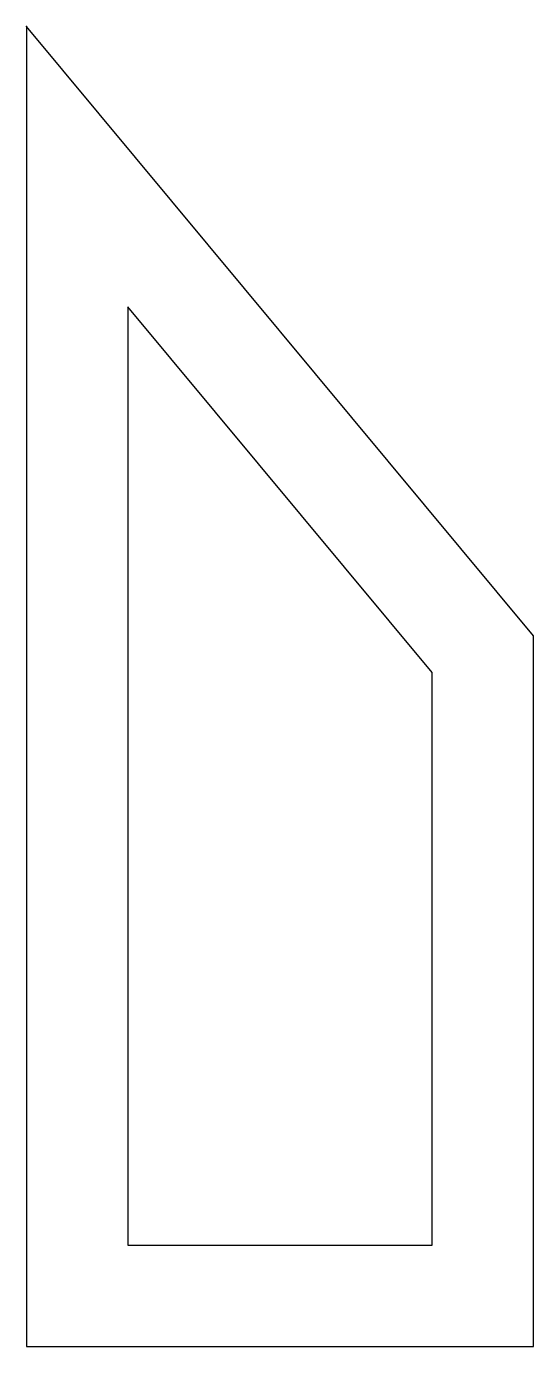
# Model space of a CAD drawing. Header units: millimetres. Extents: x 0 to 5, y -13 to 0.
import ezdxf

# ---------------------------------------------------------------- set-up
doc = ezdxf.new("R2010")
doc.units = ezdxf.units.MM
doc.layers.get('0').update_dxf_attribs({"linetype": 'CONTINUOUS'})

msp = doc.modelspace()

# ---------------------------------------------------------------- linework, layer by layer
for p, q in [((0, 0), (0, -13)), ((5, -6), (0, 0)), ((5, -13), (5, -6)), ((0, -13), (5, -13))]:
    msp.add_line(p, q)
msp.add_lwpolyline([(1, -2.762), (1, -12), (4, -12), (4, -6.362)], close=True)
msp.add_point((0, 0))

doc.saveas('drawing.dxf')
